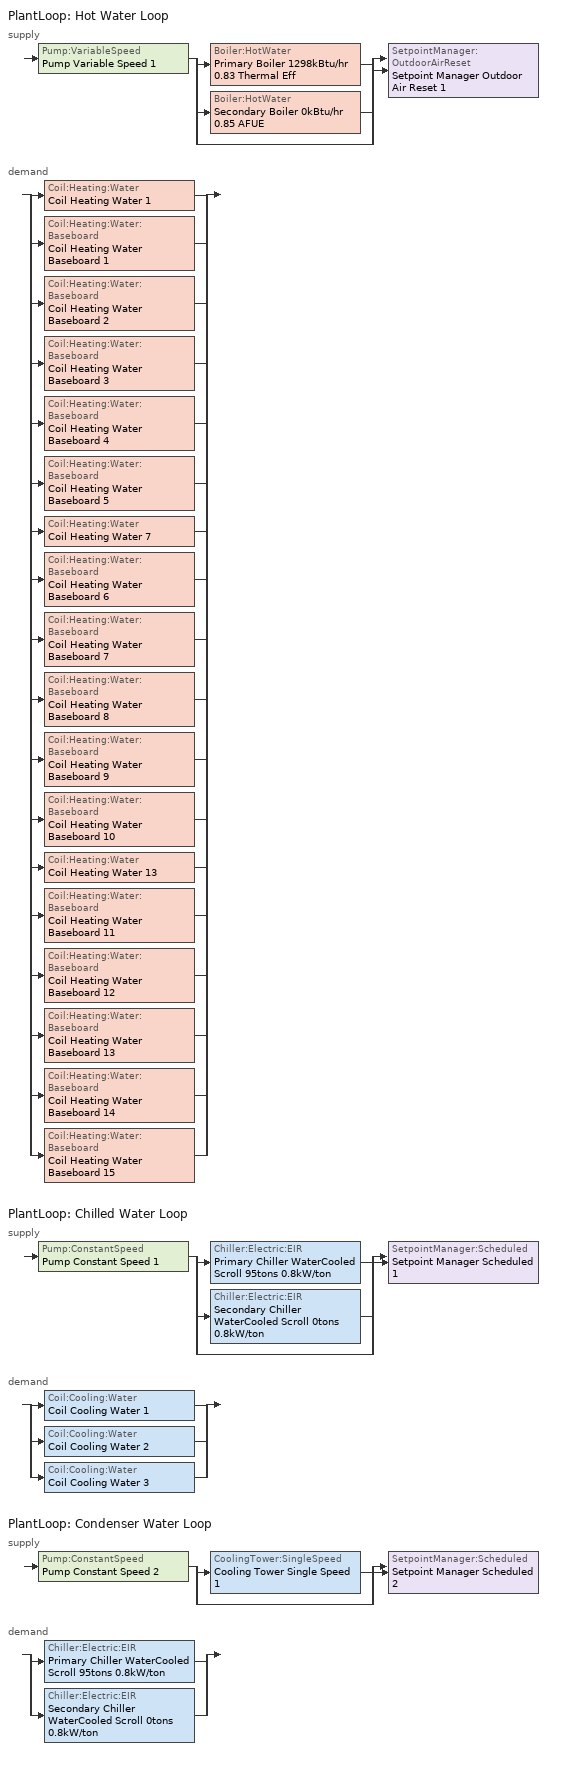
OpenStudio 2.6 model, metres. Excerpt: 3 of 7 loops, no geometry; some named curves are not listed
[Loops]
PlantLoop 'Hot Water Loop'
 supply: Pump:VariableSpeed 'Pump Variable Speed 1' > split
  | Boiler:HotWater 'Primary Boiler 1298kBtu/hr 0.83 Thermal Eff'
  | Boiler:HotWater 'Secondary Boiler 0kBtu/hr 0.85 AFUE'
  | bypass
  join > SetpointManager:OutdoorAirReset 'Setpoint Manager Outdoor Air Reset 1'
 demand: split
  | Coil:Heating:Water 'Coil Heating Water 1'
  | Coil:Heating:Water:Baseboard 'Coil Heating Water Baseboard 1'
  | Coil:Heating:Water:Baseboard 'Coil Heating Water Baseboard 2'
  | Coil:Heating:Water:Baseboard 'Coil Heating Water Baseboard 3'
  | Coil:Heating:Water:Baseboard 'Coil Heating Water Baseboard 4'
  | Coil:Heating:Water:Baseboard 'Coil Heating Water Baseboard 5'
  | Coil:Heating:Water 'Coil Heating Water 7'
  | Coil:Heating:Water:Baseboard 'Coil Heating Water Baseboard 6'
  | Coil:Heating:Water:Baseboard 'Coil Heating Water Baseboard 7'
  | Coil:Heating:Water:Baseboard 'Coil Heating Water Baseboard 8'
  | Coil:Heating:Water:Baseboard 'Coil Heating Water Baseboard 9'
  | Coil:Heating:Water:Baseboard 'Coil Heating Water Baseboard 10'
  | Coil:Heating:Water 'Coil Heating Water 13'
  | Coil:Heating:Water:Baseboard 'Coil Heating Water Baseboard 11'
  | Coil:Heating:Water:Baseboard 'Coil Heating Water Baseboard 12'
  | Coil:Heating:Water:Baseboard 'Coil Heating Water Baseboard 13'
  | Coil:Heating:Water:Baseboard 'Coil Heating Water Baseboard 14'
  | Coil:Heating:Water:Baseboard 'Coil Heating Water Baseboard 15'
PlantLoop 'Chilled Water Loop'
 supply: Pump:ConstantSpeed 'Pump Constant Speed 1' > split
  | Chiller:Electric:EIR 'Primary Chiller WaterCooled Scroll 95tons 0.8kW/ton'
  | Chiller:Electric:EIR 'Secondary Chiller WaterCooled Scroll 0tons 0.8kW/ton'
  | bypass
  join > SetpointManager:Scheduled 'Setpoint Manager Scheduled 1'
 demand: split
  | Coil:Cooling:Water 'Coil Cooling Water 1'
  | Coil:Cooling:Water 'Coil Cooling Water 2'
  | Coil:Cooling:Water 'Coil Cooling Water 3'
PlantLoop 'Condenser Water Loop'
 supply: Pump:ConstantSpeed 'Pump Constant Speed 2' > split
  | CoolingTower:SingleSpeed 'Cooling Tower Single Speed 1'
  | bypass
  join > SetpointManager:Scheduled 'Setpoint Manager Scheduled 2'
 demand: split
  | Chiller:Electric:EIR 'Primary Chiller WaterCooled Scroll 95tons 0.8kW/ton'
  | Chiller:Electric:EIR 'Secondary Chiller WaterCooled Scroll 0tons 0.8kW/ton'
[Sizing:Zone] Zone Cooling Design Supply Air Temperature Input Method=SupplyAirTemperature; Zone Cooling Design Supply Air Temperature {C}=14; Zone Cooling Design Supply Air Temperature Difference {deltaC}=11.11; Zone Heating Design Supply Air Temperature Input Method=SupplyAirTemperature; Zone Heating Design Supply Air Temperature {C}=40; Zone Heating Design Supply Air Temperature Difference {deltaC}=11.11; Zone Cooling Design Supply Air Humidity Ratio {kg-H2O/kg-air}=0.0085; Zone Heating Design Supply Air Humidity Ratio {kg-H2O/kg-air}=0.008; Cooling Design Air Flow Method=DesignDay; Heating Design Air Flow Method=DesignDay; Account for Dedicated Outdoor Air System=No; Dedicated Outdoor Air System Control Strategy=NeutralSupplyAir; Dedicated Outdoor Air Low Setpoint Temperature for Design {C}=autosize; Dedicated Outdoor Air High Setpoint Temperature for Design {C}=autosize
ALL_ST=- undefined -_FL=Building Story 2_SCH=A; ALL_ST=- undefined -_FL=Building Story 1_SCH=A; ALL_ST=- undefined -_FL=Building Story 3_SCH=A
[PlantLoop] Glycol Concentration=0; Plant Loop Volume {m3}=Autocalculate; Load Distribution Scheme=Optimal
Name | Fluid Type
Hot Water Loop | Water
Chilled Water Loop; Condenser Water Loop
[Sizing:Plant] Sizing Option=NonCoincident; Zone Timesteps in Averaging Window=1; Coincident Sizing Factor Mode=None
Name | Loop Type | Design Loop Exit Temperature {C} | Loop Design Temperature Difference {deltaC}
Hot Water Loop | Heating | 82 | 16
Chilled Water Loop | Cooling | 7 | 6
Condenser Water Loop | Condenser | 29 | 6
[Pump:VariableSpeed]
Pump Variable Speed 1: Motor Efficiency=0.865; Pump Control Type=Intermittent; Skin Loss Radiative Fraction=0.5; Design Power Sizing Method=PowerPerFlowPerPressure; Design Electric Power per Unit Flow Rate {W/(m3/s)}=348701.1; Design Shaft Power per Unit Flow Rate per Unit Head {W-s/m3-Pa}=1.45151; Design Minimum Flow Rate Fraction=0
[Boiler:HotWater] Fuel Type=NaturalGas; Normalized Boiler Efficiency Curve=BOILER-EFFFPLR-NECB2011; Water Outlet Upper Temperature Limit {C}=99; Parasitic Electric Load {W}=0; Sizing Factor=1
Name | Nominal Capacity {W} | Nominal Thermal Efficiency | Minimum Part Load Ratio | Boiler Flow Mode
Primary Boiler 1298kBtu/hr 0.83 Thermal Eff | Autosize | 0.83 | 0.25 | LeavingSetpointModulated
Secondary Boiler 0kBtu/hr 0.85 AFUE | 0.001 | 0.85 |  | ConstantFlow
[SetpointManager:OutdoorAirReset]
Setpoint Manager Outdoor Air Reset 1: Control Variable=Temperature; Setpoint at Outdoor Low Temperature {C}=82; Outdoor Low Temperature {C}=-16; Setpoint at Outdoor High Temperature {C}=60; Outdoor High Temperature {C}=0
[Pump:ConstantSpeed] Rated Flow Rate {m3/s}=autosize; Rated Pump Head {Pa}=179352; Rated Power Consumption {W}=autosize; Fraction of Motor Inefficiencies to Fluid Stream=0; Pump Control Type=Intermittent; Design Power Sizing Method=PowerPerFlowPerPressure; Design Electric Power per Unit Flow Rate {W/(m3/s)}=348701.1
Name | Motor Efficiency | Design Shaft Power per Unit Flow Rate per Unit Head {W-s/m3-Pa}
Pump Constant Speed 1 | 0.895 | 1.75215
Pump Constant Speed 2 | 0.917 | 1.53876
[Chiller:Electric:EIR] Cooling Capacity Function of Temperature Curve=WaterCooled_Scroll_CAPFT_NECB2011; Electric Input to Cooling Output Ratio Function of Temperature Curve=WaterCooled_Scroll_EIRFT_NECB2011; Electric Input to Cooling Output Ratio Function of Part Load Ratio Curve=WaterCooled_Scroll_EIRFPLR_NECB2011; Minimum Part Load Ratio=0.25; Minimum Unloading Ratio=0.25; Condenser Type=WaterCooled; Chiller Flow Mode=LeavingSetpointModulated; Design Heat Recovery Water Flow Rate {m3/s}=0; Sizing Factor=1; Basin Heater Capacity {W/K}=0; Basin Heater Setpoint Temperature {C}=10
Name | Reference Capacity {W} | Reference COP {W/W}
Primary Chiller WaterCooled Scroll 95tons 0.8kW/ton | Autosize | 4.54393
Secondary Chiller WaterCooled Scroll 0tons 0.8kW/ton | 0.001 | 4.5032
[SetpointManager:Scheduled] Control Variable=Temperature
Name | Schedule
Setpoint Manager Scheduled 1 | CHW Temp
Setpoint Manager Scheduled 2 | CW Temp
[CoolingTower:SingleSpeed]
Cooling Tower Single Speed 1: Design Water Flow Rate {m3/s}=autosize; Design Air Flow Rate {m3/s}=autosize; Fan Power at Design Air Flow Rate {W}=5292.1; U-Factor Times Area Value at Design Air Flow Rate {W/K}=autosize; Air Flow Rate in Free Convection Regime {m3/s}=autosize; U-Factor Times Area Value at Free Convection Air Flow Rate {W/K}=autosize; Performance Input Method=UFactorTimesAreaAndDesignWaterFlowRate; Free Convection Capacity {W}=0; Basin Heater Capacity {W/K}=0; Evaporation Loss Mode=LossFactor; Evaporation Loss Factor {percent/K}=0.2; Drift Loss Percent {percent}=0.008; Blowdown Calculation Mode=ConcentrationRatio; Blowdown Concentration Ratio=3; Capacity Control=FanCycling; Number of Cells=1; Cell Control=MinimalCell; Cell Minimum  Water Flow Rate Fraction=0.33; Cell Maximum Water Flow Rate Fraction=2.5; Sizing Factor=1; Free Convection Air Flow Rate Sizing Factor=0.1; Free Convection U-Factor Times Area Value Sizing Factor=0.1; Heat Rejection Capacity and Nominal Capacity Sizing Ratio=1.25; Free Convection Nominal Capacity Sizing Factor=0.1; Design Inlet Air Dry-Bulb Temperature {C}=35; Design Inlet Air Wet-Bulb Temperature {C}=24; Design Approach Temperature {deltaC}=5; Design Range Temperature {deltaC}=6
[Coil:Heating:Water] Availability Schedule=Always On Discrete
Coil Heating Water 1; Coil Heating Water 7; Coil Heating Water 13
[Coil:Cooling:Water] Availability Schedule=Always On Discrete
Coil Cooling Water 1; Coil Cooling Water 2; Coil Cooling Water 3
[Controller:WaterCoil] Minimum Actuated Flow {m3/s}=0
Name | Water Coil | Action | Controller Convergence Tolerance {deltaC}
Controller Water Coil 1 | Coil Heating Water 1 | Normal | 0.0001
Controller Water Coil 2 | Coil Cooling Water 1 | Reverse
Controller Water Coil 8 | Coil Heating Water 7 | Normal | 0.0001
Controller Water Coil 9 | Coil Cooling Water 2 | Reverse
Controller Water Coil 15 | Coil Heating Water 13 | Normal | 0.0001
Controller Water Coil 16 | Coil Cooling Water 3 | Reverse
[Coil:Heating:Water:Baseboard] Heating Design Capacity Method=HeatingDesignCapacity; Heating Design Capacity {W}=autosize; Heating Design Capacity Per Floor Area {W/m2}=0; Fraction of Autosized Heating Design Capacity=0.8
Coil Heating Water Baseboard 1; Coil Heating Water Baseboard 2; Coil Heating Water Baseboard 3; Coil Heating Water Baseboard 4; Coil Heating Water Baseboard 5; Coil Heating Water Baseboard 6; Coil Heating Water Baseboard 7; Coil Heating Water Baseboard 8; Coil Heating Water Baseboard 9; Coil Heating Water Baseboard 10; Coil Heating Water Baseboard 11; Coil Heating Water Baseboard 12; Coil Heating Water Baseboard 13; Coil Heating Water Baseboard 14; Coil Heating Water Baseboard 15
[ZoneHVAC:Baseboard:Convective:Water] Availability Schedule=Always On Discrete
Name | Heating Coil
Zone HVAC Baseboard Convective Water 1 | Coil Heating Water Baseboard 1
Zone HVAC Baseboard Convective Water 2 | Coil Heating Water Baseboard 2
Zone HVAC Baseboard Convective Water 3 | Coil Heating Water Baseboard 3
Zone HVAC Baseboard Convective Water 4 | Coil Heating Water Baseboard 4
Zone HVAC Baseboard Convective Water 5 | Coil Heating Water Baseboard 5
Zone HVAC Baseboard Convective Water 6 | Coil Heating Water Baseboard 6
Zone HVAC Baseboard Convective Water 7 | Coil Heating Water Baseboard 7
Zone HVAC Baseboard Convective Water 8 | Coil Heating Water Baseboard 8
Zone HVAC Baseboard Convective Water 9 | Coil Heating Water Baseboard 9
Zone HVAC Baseboard Convective Water 10 | Coil Heating Water Baseboard 10
Zone HVAC Baseboard Convective Water 11 | Coil Heating Water Baseboard 11
Zone HVAC Baseboard Convective Water 12 | Coil Heating Water Baseboard 12
Zone HVAC Baseboard Convective Water 13 | Coil Heating Water Baseboard 13
Zone HVAC Baseboard Convective Water 14 | Coil Heating Water Baseboard 14
Zone HVAC Baseboard Convective Water 15 | Coil Heating Water Baseboard 15
[HeatExchanger:AirToAir:SensibleAndLatent] Availability Schedule=Always On Discrete; Nominal Supply Air Flow Rate {m3/s}=autosize; Sensible Effectiveness at 100% Heating Air Flow=0.5; Latent Effectiveness at 100% Heating Air Flow=0.5; Sensible Effectiveness at 75% Heating Air Flow=0.5; Latent Effectiveness at 75% Heating Air Flow=0.5; Sensible Effectiveness at 100% Cooling Air Flow=0.5; Latent Effectiveness at 100% Cooling Air Flow=0.5; Sensible Effectiveness at 75% Cooling Air Flow=0.5; Latent Effectiveness at 75% Cooling Air Flow=0.5; Nominal Electric Power {W}=552.415; Supply Air Outlet Temperature Control=Yes; Heat Exchanger Type=Rotary; Frost Control Type=ExhaustOnly; Threshold Temperature {C}=-23.3; Initial Defrost Time Fraction=0.167; Rate of Defrost Time Fraction Increase {1/K}=1.44; Economizer Lockout=Yes
Sys_6_VAV with Reheat ERV; Sys_6_VAV with Reheat 1 ERV; Sys_6_VAV with Reheat 2 ERV
[SetpointManager:OutdoorAirPretreat] Minimum Setpoint Temperature {C}=-99; Maximum Setpoint Temperature {C}=99; Minimum Setpoint Humidity Ratio {kgWater/kgDryAir}=1e-05; Maximum Setpoint Humidity Ratio {kgWater/kgDryAir}=1
Setpoint Manager Outdoor Air Pretreat 1; Setpoint Manager Outdoor Air Pretreat 2; Setpoint Manager Outdoor Air Pretreat 3
[AvailabilityManager:NightCycle] Control Type=CycleOnAny; Thermostat Tolerance {deltaC}=1; Cycling Run Time {s}=3600
Availability Manager Night Cycle 1; Availability Manager Night Cycle 2; Availability Manager Night Cycle 3
[AirConditioner:VariableRefrigerantFlow] Availability Schedule=Always On Discrete; Rated Total Cooling Capacity {W}=autosize; Rated Cooling COP {W/W}=3.7; Minimum Outdoor Temperature in Cooling Mode {C}=-5; Maximum Outdoor Temperature in Cooling Mode {C}=43; Rated Total Heating Capacity {W}=autosize; Rated Total Heating Capacity Sizing Ratio {W/W}=1; Rated Heating COP {W/W}=4.2; Minimum Outdoor Temperature in Heating Mode {C}=-20; Maximum Outdoor Temperature in Heating Mode {C}=30; Heating Performance Curve Outdoor Temperature Type=WetBulbTemperature; Minimum Heat Pump Part-Load Ratio=0.25; Master Thermostat Priority Control Type=LoadPriority; Heat Pump Waste Heat Recovery=Yes; Equivalent Piping Length used for Piping Correction Factor in Cooling Mode {m}=30; Vertical Height used for Piping Correction Factor {m}=10; Piping Correction Factor for Height in Cooling Mode Coefficient=-0.000386; Equivalent Piping Length used for Piping Correction Factor in Heating Mode {m}=30; Piping Correction Factor for Height in Heating Mode Coefficient=0; Crankcase Heater Power per Compressor {W}=15; Number of Compressors=3; Ratio of Compressor Size to Total Compressor Capacity=0.33; Maximum Outdoor Dry-bulb Temperature for Crankcase Heater {C}=7; Defrost Strategy=Resistive; Defrost Control=Timed; Defrost Time Period Fraction=0.058333; Resistive Defrost Heater Capacity {W}=1e-007; Maximum Outdoor Dry-bulb Temperature for Defrost Operation {C}=7; Water Condenser Volume Flow Rate {m3/s}=autosize; Evaporative Condenser Effectiveness=0.9; Evaporative Condenser Air Flow Rate {m3/s}=autosize; Evaporative Condenser Pump Rated Power Consumption {W}=autosize; Basin Heater Capacity {W/K}=0; Basin Heater Setpoint Temperature {C}=2; Fuel Type=Electricity; Minimum Outdoor Temperature in Heat Recovery Mode {C}=0; Maximum Outdoor Temperature in Heat Recovery Mode {C}=20; Initial Heat Recovery Cooling Capacity Fraction=0.5; Heat Recovery Cooling Capacity Time Constant {hr}=0.083; Initial Heat Recovery Cooling Energy Fraction=1; Heat Recovery Cooling Energy Time Constant {hr}=0; Initial Heat Recovery Heating Capacity Fraction=0.5; Heat Recovery Heating Capacity Time Constant {hr}=0.083; Initial Heat Recovery Heating Energy Fraction=0.5; Heat Recovery Heating Energy Time Constant {hr}=0
Name | Cooling Capacity Ratio Modifier Function of Low Temperature Curve | Cooling Capacity Ratio Boundary Curve | Cooling Capacity Ratio Modifier Function of High Temperature Curve | Cooling Energy Input Ratio Modifier Function of Low Temperature Curve | Cooling Energy Input Ratio Boundary Curve | Cooling Energy Input Ratio Modifier Function of High Temperature Curve | Cooling Energy Input Ratio Modifier Function of Low Part-Load Ratio Curve | Cooling Energy Input Ratio Modifier Function of High Part-Load Ratio Curve | Cooling Combination Ratio Correction Factor Curve | Cooling Part-Load Fraction Correlation Curve | Heating Capacity Ratio Modifier Function of Low Temperature Curve | Heating Capacity Ratio Boundary Curve | Heating Capacity Ratio Modifier Function of High Temperature Curve | Heating Energy Input Ratio Modifier Function of Low Temperature Curve | Heating Energy Input Ratio Boundary Curve | Heating Energy Input Ratio Modifier Function of High Temperature Curve | Heating Energy Input Ratio Modifier Function of Low Part-Load Ratio Curve | Heating Energy Input Ratio Modifier Function of High Part-Load Ratio Curve | Heating Combination Ratio Correction Factor Curve | Heating Part-Load Fraction Correlation Curve | Piping Correction Factor for Length in Cooling Mode Curve
Air Conditioner Variable Refrigerant Flow 1 | Air Conditioner Variable Refrigerant Flow 1 VRFCoolCapFT | Air Conditioner Variable Refrigerant Flow 1 VRFCoolCapFTBoundary | Air Conditioner Variable Refrigerant Flow 1 VRFCoolCapFTHi | Air Conditioner Variable Refrigerant Flow 1 VRFCoolEIRFT | Air Conditioner Variable Refrigerant Flow 1 VRFCoolEIRFTBoundary | Air Conditioner Variable Refrigerant Flow 1 VRFCoolEIRFTHi | Air Conditioner Variable Refrigerant Flow 1 CoolingEIRLowPLR | Air Conditioner Variable Refrigerant Flow 1 CoolingEIRHiPLR | Air Conditioner Variable Refrigerant Flow 1 CoolingCombRatio | Air Conditioner Variable Refrigerant Flow 1 VRFCPLFFPLR | Air Conditioner Variable Refrigerant Flow 1 VRFHeatCapFT | Air Conditioner Variable Refrigerant Flow 1 VRFHeatCapFTBoundary | Air Conditioner Variable Refrigerant Flow 1 VRFHeatCapFTHi | Air Conditioner Variable Refrigerant Flow 1 VRFHeatEIRFT | Air Conditioner Variable Refrigerant Flow 1 VRFHeatEIRFTBoundary | Air Conditioner Variable Refrigerant Flow 1 VRFHeatEIRFTHi | Air Conditioner Variable Refrigerant Flow 1 HeatingEIRLowPLR | Air Conditioner Variable Refrigerant Flow 1 HeatingEIRHiPLR | Air Conditioner Variable Refrigerant Flow 1 HeatingCombRatio | Air Conditioner Variable Refrigerant Flow 1 VRFCPLFFPLR | Air Conditioner Variable Refrigerant Flow 1 CoolingLengthCorrectionFactor
Air Conditioner Variable Refrigerant Flow 2 | Air Conditioner Variable Refrigerant Flow 2 VRFCoolCapFT | Air Conditioner Variable Refrigerant Flow 2 VRFCoolCapFTBoundary | Air Conditioner Variable Refrigerant Flow 2 VRFCoolCapFTHi | Air Conditioner Variable Refrigerant Flow 2 VRFCoolEIRFT | Air Conditioner Variable Refrigerant Flow 2 VRFCoolEIRFTBoundary | Air Conditioner Variable Refrigerant Flow 2 VRFCoolEIRFTHi | Air Conditioner Variable Refrigerant Flow 2 CoolingEIRLowPLR | Air Conditioner Variable Refrigerant Flow 2 CoolingEIRHiPLR | Air Conditioner Variable Refrigerant Flow 2 CoolingCombRatio | Air Conditioner Variable Refrigerant Flow 2 VRFCPLFFPLR | Air Conditioner Variable Refrigerant Flow 2 VRFHeatCapFT | Air Conditioner Variable Refrigerant Flow 2 VRFHeatCapFTBoundary | Air Conditioner Variable Refrigerant Flow 2 VRFHeatCapFTHi | Air Conditioner Variable Refrigerant Flow 2 VRFHeatEIRFT | Air Conditioner Variable Refrigerant Flow 2 VRFHeatEIRFTBoundary | Air Conditioner Variable Refrigerant Flow 2 VRFHeatEIRFTHi | Air Conditioner Variable Refrigerant Flow 2 HeatingEIRLowPLR | Air Conditioner Variable Refrigerant Flow 2 HeatingEIRHiPLR | Air Conditioner Variable Refrigerant Flow 2 HeatingCombRatio | Air Conditioner Variable Refrigerant Flow 2 VRFCPLFFPLR | Air Conditioner Variable Refrigerant Flow 2 CoolingLengthCorrectionFactor
Air Conditioner Variable Refrigerant Flow 3 | Air Conditioner Variable Refrigerant Flow 3 VRFCoolCapFT | Air Conditioner Variable Refrigerant Flow 3 VRFCoolCapFTBoundary | Air Conditioner Variable Refrigerant Flow 3 VRFCoolCapFTHi | Air Conditioner Variable Refrigerant Flow 3 VRFCoolEIRFT | Air Conditioner Variable Refrigerant Flow 3 VRFCoolEIRFTBoundary | Air Conditioner Variable Refrigerant Flow 3 VRFCoolEIRFTHi | Air Conditioner Variable Refrigerant Flow 3 CoolingEIRLowPLR | Air Conditioner Variable Refrigerant Flow 3 CoolingEIRHiPLR | Air Conditioner Variable Refrigerant Flow 3 CoolingCombRatio | Air Conditioner Variable Refrigerant Flow 3 VRFCPLFFPLR | Air Conditioner Variable Refrigerant Flow 3 VRFHeatCapFT | Air Conditioner Variable Refrigerant Flow 3 VRFHeatCapFTBoundary | Air Conditioner Variable Refrigerant Flow 3 VRFHeatCapFTHi | Air Conditioner Variable Refrigerant Flow 3 VRFHeatEIRFT | Air Conditioner Variable Refrigerant Flow 3 VRFHeatEIRFTBoundary | Air Conditioner Variable Refrigerant Flow 3 VRFHeatEIRFTHi | Air Conditioner Variable Refrigerant Flow 3 HeatingEIRLowPLR | Air Conditioner Variable Refrigerant Flow 3 HeatingEIRHiPLR | Air Conditioner Variable Refrigerant Flow 3 HeatingCombRatio | Air Conditioner Variable Refrigerant Flow 3 VRFCPLFFPLR | Air Conditioner Variable Refrigerant Flow 3 CoolingLengthCorrectionFactor
[Schedule:Ruleset]
Name | Default Day Schedule
CHW Temp | Schedule Day 3
CW Temp | Schedule Day 4
[Schedule:Day]
Schedule Day 3; wkdCHW Temp 1; satCHW Temp 1; sunCHW Temp 1: 1, 0, 7, 2, 0, 7, 3, 0, 7, 4, 0, 7, 5, 0, 7, 6, 0, 7, 7, 0, 7, 8, 0, 7, 9, 0, 7, 10, 0, 7, 11, 0, 7, 12, 0, 7, 13, 0, 7, 14, 0, 7, 15, 0, 7, 16, 0, 7, 17, 0, 7, 18, 0, 7, 19, 0, 7, 20, 0, 7, 21, 0, 7, 22, 0, 7, 23, 0, 7, 24, 0, 7
Schedule Day 4; wkdCW Temp 1; satCW Temp 1; sunCW Temp 1: 1, 0, 29, 2, 0, 29, 3, 0, 29, 4, 0, 29, 5, 0, 29, 6, 0, 29, 7, 0, 29, 8, 0, 29, 9, 0, 29, 10, 0, 29, 11, 0, 29, 12, 0, 29, 13, 0, 29, 14, 0, 29, 15, 0, 29, 16, 0, 29, 17, 0, 29, 18, 0, 29, 19, 0, 29, 20, 0, 29, 21, 0, 29, 22, 0, 29, 23, 0, 29, 24, 0, 29
[Schedule:Rule] Date Specification Type=DateRange; Start Month=1; Start Day=1; End Month=12; End Day=31
Name | Schedule Ruleset | Rule Order | Day Schedule | Apply Sunday | Apply Monday | Apply Tuesday | Apply Wednesday | Apply Thursday | Apply Friday | Apply Saturday
wkdCHW Temp rule | CHW Temp | 2 | wkdCHW Temp 1 | No | Yes | Yes | Yes | Yes | Yes | No
satCHW Temprule | CHW Temp | 1 | satCHW Temp 1 | No | No | No | No | No | No | Yes
sunCHW Temprule | CHW Temp | 0 | sunCHW Temp 1 | Yes | No | No | No | No | No | No
wkdCW Temp rule | CW Temp | 2 | wkdCW Temp 1 | No | Yes | Yes | Yes | Yes | Yes | No
satCW Temprule | CW Temp | 1 | satCW Temp 1 | No | No | No | No | No | No | Yes
sunCW Temprule | CW Temp | 0 | sunCW Temp 1 | Yes | No | No | No | No | No | No
[Schedule:Constant]
Always On Discrete: Value=1
[Curve:Biquadratic]
Name | Coefficient1 Constant | Coefficient2 x | Coefficient3 x**2 | Coefficient4 y | Coefficient5 y**2 | Coefficient6 x*y | Minimum Value of x | Maximum Value of x | Minimum Value of y | Maximum Value of y
WaterCooled_Scroll_CAPFT_NECB2011 | 0.94418 | 0.0337102 | 9.75564e-05 | -0.00322114 | -4.91832e-05 | -0.000177584 | 5 | 10 | 24 | 35
WaterCooled_Scroll_EIRFT_NECB2011 | 0.727393 | -0.0118922 | 0.000541177 | 0.00187934 | 0.000473461 | -0.000711472 | 5 | 10 | 24 | 35
Air Conditioner Variable Refrigerant Flow 1 VRFCoolCapFT; Air Conditioner Variable Refrigerant Flow 2 VRFCoolCapFT | 0.576883 | 0.017448 | 0.000583269 | -1.76324e-06 | -7.474e-09 | -1.30413e-07 | 15 | 24 | -5 | 23
Air Conditioner Variable Refrigerant Flow 1 VRFCoolCapFTHi; Air Conditioner Variable Refrigerant Flow 2 VRFCoolCapFTHi | 0.686736 | 0.0207631 | 0.0005447 | -0.0016218 | -4.259e-07 | -0.0003392 | 15 | 24 | 16 | 43
Air Conditioner Variable Refrigerant Flow 1 VRFCoolEIRFT; Air Conditioner Variable Refrigerant Flow 2 VRFCoolEIRFT | 0.989011 | -0.0234797 | 0.000199711 | 0.00596834 | -1.0289e-07 | -0.00015686 | 15 | 24 | -5 | 23
Air Conditioner Variable Refrigerant Flow 1 VRFCoolEIRFTHi | -1.43951 | 0.161985 | -0.00349118 | 0.0269443 | 0.000134616 | -0.000671494 | 15 | 23.9 | 16.8 | 43.3
Air Conditioner Variable Refrigerant Flow 1 VRFHeatCapFT | 1.01209 | -0.00124676 | -0.000127185 | 0.0267564 | -4.986e-07 | -0.000263524 | 21.1 | 27.2 | -20 | 3.33
Air Conditioner Variable Refrigerant Flow 1 VRFHeatCapFTHi | 2.58599 | -0.0953227 | 0.000955329 | 0 | 0 | 0 | 21.1 | 27.2 | -9.44 | 15
Air Conditioner Variable Refrigerant Flow 1 VRFHeatEIRFT | 0.722429 | 0.00345666 | 0.000650703 | -0.00264354 | 0.00124648 | -0.000100916 | 21.1 | 27.2 | -20 | 3.33
Air Conditioner Variable Refrigerant Flow 1 VRFHeatEIRFTHi | 1.38857 | -0.0229771 | 0.000537274 | -0.0273937 | 0.000403043 | -5.9786e-05 | 21.1 | 27.2 | 0 | 1
Air Conditioner Variable Refrigerant Flow 1 CoolingLengthCorrectionFactor | 2.03882 | -0.00242606 | 3.5512e-06 | -1.68581 | 0.668703 | -4.5706e-05 | 7.62 | 182.88 | 0.8 | 1.5
[Curve:Quadratic]
WaterCooled_Scroll_EIRFPLR_NECB2011: Coefficient1 Constant=0.04412; Coefficient2 x=0.640367; Coefficient3 x**2=0.319555; Minimum Value of x=0; Maximum Value of x=1
[Curve:Cubic]
Name | Coefficient1 Constant | Coefficient2 x | Coefficient3 x**2 | Coefficient4 x**3 | Minimum Value of x | Maximum Value of x
BOILER-EFFFPLR-NECB2011 | 0.2901 | 2.6664 | -3.764 | 1.82 | 0 | 1
Air Conditioner Variable Refrigerant Flow 1 VRFCoolCapFTBoundary; Air Conditioner Variable Refrigerant Flow 2 VRFCoolCapFTBoundary | 25.73 | -0.0315004 | -0.014166 | 0 | 11 | 30
Air Conditioner Variable Refrigerant Flow 1 VRFCoolEIRFTBoundary; Air Conditioner Variable Refrigerant Flow 2 VRFCoolEIRFTBoundary | 25.7347 | -0.0315004 | -0.014166 | 0 | 15 | 24
Air Conditioner Variable Refrigerant Flow 1 CoolingEIRLowPLR | 0.454123 | -0.172969 | 1.08287 | -0.361848 | 0.5 | 1
Air Conditioner Variable Refrigerant Flow 1 CoolingEIRHiPLR; Air Conditioner Variable Refrigerant Flow 1 HeatingEIRHiPLR | 1 | 0 | 0 | 0 | 1 | 1.5
Air Conditioner Variable Refrigerant Flow 1 CoolingCombRatio | 0.576593 | 0.634941 | -0.307609 | 0.0960753 | 1 | 1.5
Air Conditioner Variable Refrigerant Flow 1 VRFCPLFFPLR | 0.85 | 0.15 | 0 | 0 | 1 | 1
Air Conditioner Variable Refrigerant Flow 1 VRFHeatCapFTBoundary; Air Conditioner Variable Refrigerant Flow 1 VRFHeatEIRFTBoundary | 58.577 | -3.0255 | 0.0193 | 0 | 15 | 23.9
Air Conditioner Variable Refrigerant Flow 1 HeatingEIRLowPLR | 0.392474 | 0.0760164 | 0.698324 | -0.168841 | 0.5 | 1
Air Conditioner Variable Refrigerant Flow 1 HeatingCombRatio | 0.76672 | 0.26173 | -0.015911 | -0.0125388 | 1 | 1.5
